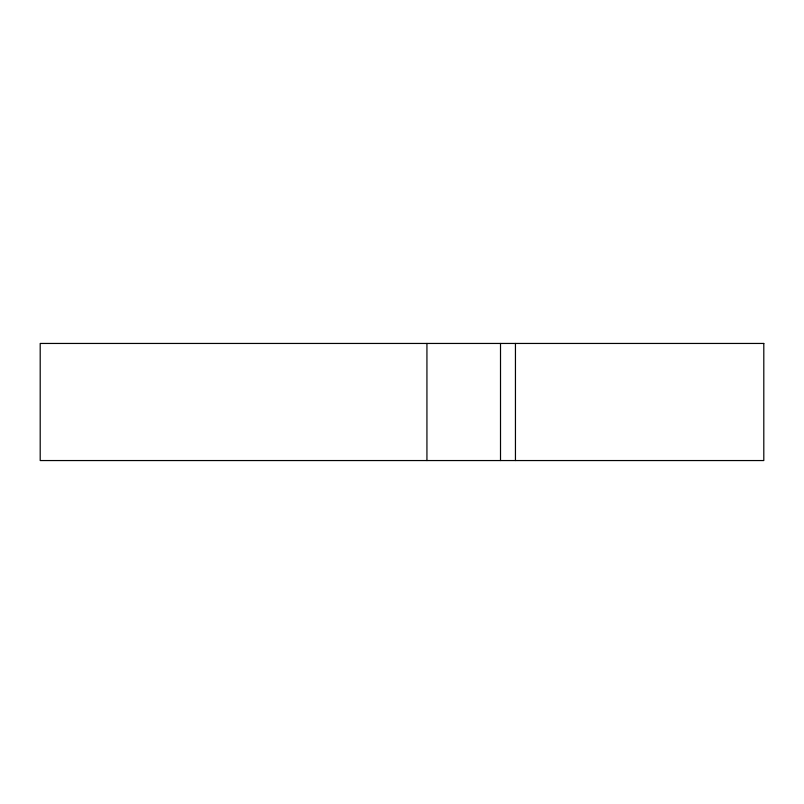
<?xml version="1.0" encoding="UTF-8"?>
<svg xmlns="http://www.w3.org/2000/svg" width="804" height="804" viewBox="0 0 804 804"><rect width="100%" height="100%" fill="white"/><g stroke="black" fill="none" stroke-linecap="round" stroke-linejoin="round"><path stroke-width="1.21" d="M515.444 343.449L515.444 460.551M500.51 343.449L500.51 460.551M426.934 343.449L426.934 460.551M763.8 343.449L40.2 343.449L40.2 460.551L763.8 460.551L763.8 343.449"/></g></svg>
